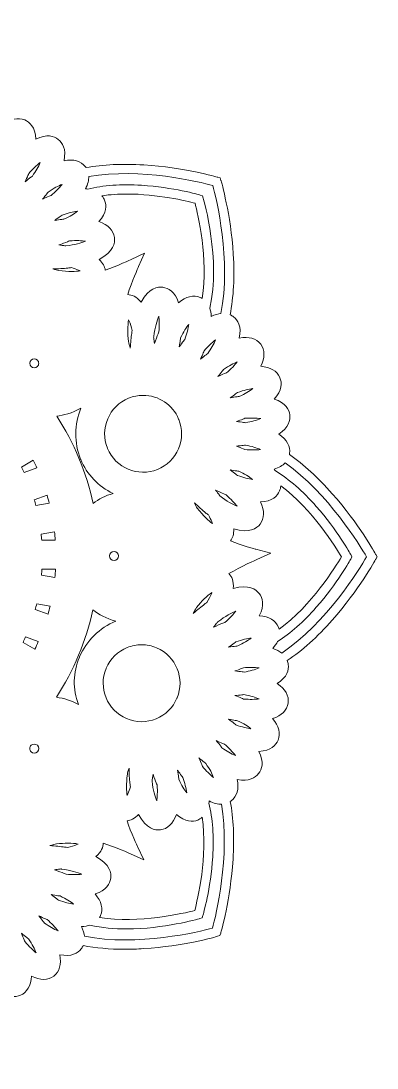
# Model space of a CAD drawing. Header units: millimetres. Extents: x 107 to 801, y -102 to 972.
# Drawn here: x 473.7 to 551.1, y 574.5 to 802.3 of the extents above; entities that cross this region are included whole.
import ezdxf

# ---------------------------------------------------------------- set-up
doc = ezdxf.new("R2010")
doc.units = ezdxf.units.MM
doc.header["$MEASUREMENT"] = 0
doc.layers.add('Layer 9', color=7, linetype='Continuous')

msp = doc.modelspace()

# ---------------------------------------------------------------- linework, layer by layer
at = {"layer": 'Layer 9', "lineweight": 0}
for points, knots in [([(550.87, 686.22), (550.72, 686.49), (547.18, 692.93), (541.4, 699.48), (538.28, 703.01), (535.17, 705.84), (532.08, 707.98), (532.09, 708.06), (532.11, 708.13), (532.12, 708.2), (532.34, 709.77), (531.5, 711.24), (529.75, 712.43), (531.95, 713.86), (532.29, 715.45), (532.15, 716.6), (532, 717.75), (531.28, 719.22), (528.78, 720.07), (530.51, 722), (530.44, 723.62), (530.01, 724.7), (530.01, 724.7), (529.98, 724.76), (529.98, 724.76), (529.38, 726.2), (527.92, 727.04), (525.83, 727.19), (526.76, 729.07), (526.77, 730.75), (525.83, 732), (524.88, 733.26), (523.25, 733.71), (521.17, 733.32), (521.71, 735.88), (520.82, 737.25), (519.91, 737.96), (519.7, 738.13), (519.45, 738.28), (519.16, 738.41), (519.92, 742.24), (520.17, 746.63), (519.86, 751.56), (519.31, 760.28), (517.26, 767.34), (517.18, 767.64), (517.18, 767.64), (517.02, 768.16), (517.02, 768.16), (517.02, 768.16), (516.5, 768.31), (516.5, 768.31), (516.2, 768.4), (509.14, 770.45), (500.43, 771), (495.73, 771.29), (491.53, 771.09), (487.83, 770.41), (487.78, 770.48), (487.74, 770.54), (487.69, 770.6), (486.74, 771.86), (485.11, 772.31), (483.04, 771.91), (483.57, 774.48), (482.69, 775.84), (481.78, 776.56), (480.86, 777.27), (479.31, 777.8), (476.94, 776.64), (476.8, 779.24), (475.58, 780.33), (474.51, 780.79), (473.05, 781.4), (471.42, 780.97), (469.82, 779.58), (469.15, 781.57), (467.97, 782.77), (466.42, 782.98), (464.85, 783.2), (463.38, 782.37), (462.19, 780.62), (460.76, 782.81), (459.17, 783.15), (458.02, 783.01), (457.76, 782.98), (457.48, 782.91), (457.19, 782.81), (455.01, 786.05), (452.07, 789.32), (448.36, 792.59), (441.82, 798.37), (435.37, 801.91), (435.1, 802.06), (435.1, 802.06), (434.62, 802.32), (434.62, 802.32), (434.62, 802.32), (434.15, 802.06), (434.15, 802.06), (433.87, 801.91), (427.43, 798.37), (420.88, 792.59), (417.36, 789.48), (414.52, 786.37), (412.38, 783.27), (412.31, 783.29), (412.23, 783.3), (412.16, 783.31), (410.6, 783.54), (409.13, 782.7), (407.94, 780.95), (406.5, 783.14), (404.91, 783.48), (403.76, 783.34), (402.61, 783.2), (401.14, 782.47), (400.29, 779.98), (398.35, 781.71), (396.72, 781.63), (395.63, 781.19), (394.17, 780.59), (393.32, 779.13), (393.17, 777.02), (391.29, 777.96), (389.61, 777.97), (388.36, 777.02), (387.1, 776.07), (386.65, 774.44), (387.05, 772.36), (384.48, 772.9), (383.12, 772.02), (382.4, 771.1), (382.24, 770.89), (382.08, 770.65), (381.96, 770.36), (378.12, 771.13), (373.74, 771.36), (368.8, 771.05), (360.08, 770.51), (353.02, 768.46), (352.73, 768.37), (352.73, 768.37), (352.2, 768.22), (352.2, 768.22), (352.2, 768.22), (352.05, 767.69), (352.05, 767.69), (351.96, 767.4), (349.91, 760.34), (349.37, 751.62), (349.07, 746.92), (349.27, 742.72), (349.95, 739.02), (349.88, 738.98), (349.82, 738.93), (349.76, 738.89), (348.5, 737.94), (348.05, 736.31), (348.45, 734.23), (345.89, 734.77), (344.52, 733.89), (343.8, 732.97), (343.09, 732.05), (342.56, 730.5), (343.73, 728.14), (341.13, 727.99), (340.03, 726.78), (339.58, 725.7), (338.97, 724.25), (339.4, 722.61), (340.78, 721.01), (338.79, 720.35), (337.6, 719.17), (337.38, 717.61), (337.16, 716.05), (337.99, 714.58), (339.75, 713.39), (337.55, 711.96), (337.21, 710.37), (337.35, 709.22), (337.38, 708.95), (337.45, 708.67), (337.56, 708.38), (334.31, 706.21), (331.04, 703.27), (327.77, 699.56), (321.99, 693.01), (318.45, 686.57), (318.3, 686.3), (318.3, 686.3), (318.04, 685.82), (318.04, 685.82), (318.04, 685.82), (318.3, 685.34), (318.3, 685.34), (318.45, 685.07), (321.99, 678.63), (327.77, 672.08), (330.88, 668.55), (333.99, 665.72), (337.09, 663.57), (337.07, 663.5), (337.06, 663.43), (337.05, 663.36), (336.83, 661.79), (337.67, 660.32), (339.42, 659.13), (337.22, 657.7), (336.88, 656.11), (337.02, 654.96), (337.17, 653.8), (337.89, 652.34), (340.39, 651.48), (338.65, 649.54), (338.73, 647.91), (339.17, 646.82), (339.77, 645.37), (341.23, 644.52), (343.34, 644.36), (342.4, 642.49), (342.4, 640.81), (343.34, 639.56), (344.29, 638.29), (345.92, 637.84), (348, 638.24), (347.46, 635.68), (348.34, 634.31), (349.26, 633.6), (349.47, 633.43), (349.72, 633.28), (350, 633.15), (349.24, 629.32), (349, 624.93), (349.31, 619.99), (349.86, 611.28), (351.91, 604.22), (351.99, 603.92), (351.99, 603.92), (352.15, 603.4), (352.15, 603.4), (352.15, 603.4), (352.67, 603.25), (352.67, 603.25), (352.97, 603.16), (360.03, 601.11), (368.74, 600.56), (370.16, 600.47), (371.54, 600.43), (372.87, 600.43), (375.94, 600.43), (378.76, 600.67), (381.34, 601.14), (381.38, 601.08), (381.43, 601.02), (381.47, 600.96), (382.43, 599.7), (384.05, 599.25), (386.13, 599.64), (385.59, 597.08), (386.48, 595.71), (387.39, 595), (388.31, 594.28), (389.86, 593.76), (392.23, 594.92), (392.37, 592.32), (393.58, 591.23), (394.66, 590.77), (396.12, 590.16), (397.75, 590.59), (399.35, 591.98), (400.02, 589.98), (401.2, 588.79), (402.75, 588.57), (404.32, 588.36), (405.78, 589.19), (406.97, 590.94), (408.41, 588.74), (410, 588.4), (411.15, 588.55), (411.41, 588.58), (411.69, 588.64), (411.98, 588.75), (414.16, 585.5), (417.1, 582.24), (420.8, 578.96), (427.35, 573.19), (433.79, 569.65), (434.06, 569.5), (434.06, 569.5), (434.54, 569.24), (434.54, 569.24), (434.54, 569.24), (435.02, 569.5), (435.02, 569.5), (435.29, 569.65), (441.74, 573.19), (448.28, 578.96), (451.81, 582.08), (454.65, 585.19), (456.79, 588.28), (456.86, 588.27), (456.94, 588.26), (457.01, 588.25), (458.57, 588.03), (460.04, 588.86), (461.23, 590.61), (462.52, 588.64), (463.94, 588.19), (464.97, 588.19), (465.12, 588.19), (465.26, 588.2), (465.4, 588.22), (466.56, 588.36), (468.02, 589.08), (468.88, 591.58), (470.82, 589.84), (472.45, 589.93), (473.54, 590.37), (474.99, 590.97), (475.85, 592.43), (476, 594.54), (477.88, 593.6), (479.56, 593.59), (480.81, 594.54), (482.07, 595.49), (482.52, 597.12), (482.12, 599.19), (484.69, 598.66), (486.05, 599.54), (486.77, 600.45), (486.93, 600.66), (487.09, 600.91), (487.21, 601.2), (489.94, 600.65), (492.95, 600.37), (496.24, 600.37), (497.57, 600.37), (498.95, 600.42), (500.37, 600.51), (509.09, 601.05), (516.14, 603.1), (516.44, 603.19), (516.44, 603.19), (516.96, 603.34), (516.96, 603.34), (516.96, 603.34), (517.12, 603.87), (517.12, 603.87), (517.21, 604.16), (519.26, 611.22), (519.8, 619.94), (520.09, 624.64), (519.89, 628.83), (519.21, 632.53), (519.28, 632.58), (519.34, 632.62), (519.41, 632.67), (520.67, 633.62), (521.12, 635.25), (520.72, 637.33), (523.28, 636.79), (524.65, 637.67), (525.36, 638.59), (526.08, 639.5), (526.6, 641.05), (525.44, 643.42), (528.04, 643.56), (529.14, 644.78), (529.59, 645.86), (530.2, 647.31), (529.77, 648.94), (528.39, 650.54), (530.38, 651.21), (531.57, 652.39), (531.79, 653.94), (532.01, 655.51), (531.17, 656.98), (529.42, 658.17), (531.62, 659.6), (531.96, 661.19), (531.82, 662.34), (531.78, 662.61), (531.72, 662.89), (531.61, 663.18), (534.86, 665.35), (538.13, 668.29), (541.4, 672), (547.18, 678.55), (550.72, 684.99), (550.87, 685.26), (550.87, 685.26), (551.13, 685.74), (551.13, 685.74), (551.13, 685.74), (550.87, 686.22), (550.87, 686.22)], [0, 0, 0, 0, 1, 1, 1, 2, 2, 2, 3, 3, 3, 4, 4, 4, 5, 5, 5, 6, 6, 6, 7, 7, 7, 8, 8, 8, 9, 9, 9, 10, 10, 10, 11, 11, 11, 12, 12, 12, 13, 13, 13, 14, 14, 14, 15, 15, 15, 16, 16, 16, 17, 17, 17, 18, 18, 18, 19, 19, 19, 20, 20, 20, 21, 21, 21, 22, 22, 22, 23, 23, 23, 24, 24, 24, 25, 25, 25, 26, 26, 26, 27, 27, 27, 28, 28, 28, 29, 29, 29, 30, 30, 30, 31, 31, 31, 32, 32, 32, 33, 33, 33, 34, 34, 34, 35, 35, 35, 36, 36, 36, 37, 37, 37, 38, 38, 38, 39, 39, 39, 40, 40, 40, 41, 41, 41, 42, 42, 42, 43, 43, 43, 44, 44, 44, 45, 45, 45, 46, 46, 46, 47, 47, 47, 48, 48, 48, 49, 49, 49, 50, 50, 50, 51, 51, 51, 52, 52, 52, 53, 53, 53, 54, 54, 54, 55, 55, 55, 56, 56, 56, 57, 57, 57, 58, 58, 58, 59, 59, 59, 60, 60, 60, 61, 61, 61, 62, 62, 62, 63, 63, 63, 64, 64, 64, 65, 65, 65, 66, 66, 66, 67, 67, 67, 68, 68, 68, 69, 69, 69, 70, 70, 70, 71, 71, 71, 72, 72, 72, 73, 73, 73, 74, 74, 74, 75, 75, 75, 76, 76, 76, 77, 77, 77, 78, 78, 78, 79, 79, 79, 80, 80, 80, 81, 81, 81, 82, 82, 82, 83, 83, 83, 84, 84, 84, 85, 85, 85, 86, 86, 86, 87, 87, 87, 88, 88, 88, 89, 89, 89, 90, 90, 90, 91, 91, 91, 92, 92, 92, 93, 93, 93, 94, 94, 94, 95, 95, 95, 96, 96, 96, 97, 97, 97, 98, 98, 98, 99, 99, 99, 100, 100, 100, 101, 101, 101, 102, 102, 102, 103, 103, 103, 104, 104, 104, 105, 105, 105, 106, 106, 106, 107, 107, 107, 108, 108, 108, 109, 109, 109, 110, 110, 110, 111, 111, 111, 112, 112, 112, 113, 113, 113, 114, 114, 114, 115, 115, 115, 116, 116, 116, 117, 117, 117, 118, 118, 118, 119, 119, 119, 120, 120, 120, 121, 121, 121, 122, 122, 122, 123, 123, 123, 124, 124, 124, 125, 125, 125, 126, 126, 126, 127, 127, 127, 128, 128, 128, 129, 129, 129, 130, 130, 130, 131, 131, 131, 132, 132, 132, 132]), ([(475.2, 768.69), (475.26, 768.84), (475.32, 769), (475.38, 769.15), (476.21, 770.11), (477.06, 770.92), (477.86, 771.53), (477.47, 770.62), (476.89, 769.61), (476.17, 768.58), (476.05, 768.49), (475.93, 768.4), (475.81, 768.31), (475.47, 768.06), (475.05, 767.72), (474.58, 767.34), (474.82, 767.85), (475.03, 768.31), (475.2, 768.69)], [0, 0, 0, 0, 1, 1, 1, 2, 2, 2, 3, 3, 3, 4, 4, 4, 5, 5, 5, 6, 6, 6, 6]), ([(515.4, 766.54), (516.16, 763.71), (519.47, 750.15), (517.16, 738.69), (516.55, 738.62), (515.86, 738.42), (515.08, 738.04), (515.04, 738.76), (514.91, 739.36), (514.74, 739.86), (517.15, 750.43), (513.52, 763.07), (513.31, 763.77), (513.31, 763.77), (513.16, 764.3), (513.16, 764.3), (513.16, 764.3), (512.63, 764.45), (512.63, 764.45), (512.4, 764.52), (506.81, 766.14), (499.91, 766.58), (495.45, 766.85), (491.55, 766.57), (488.22, 765.75), (488.06, 765.77), (487.89, 765.79), (487.71, 765.8), (488.24, 766.84), (488.43, 767.72), (488.42, 768.46), (499.69, 770.44), (512.64, 767.28), (515.4, 766.54)], [0, 0, 0, 0, 1, 1, 1, 2, 2, 2, 3, 3, 3, 4, 4, 4, 5, 5, 5, 6, 6, 6, 7, 7, 7, 8, 8, 8, 9, 9, 9, 10, 10, 10, 11, 11, 11, 11]), ([(479.3, 764.71), (479.4, 764.84), (479.5, 764.97), (479.6, 765.1), (480.83, 765.94), (481.84, 766.45), (482.61, 766.76), (481.99, 765.98), (481.18, 765.15), (480.21, 764.34), (480.07, 764.29), (479.93, 764.24), (479.79, 764.18), (479.39, 764.02), (478.9, 763.81), (478.36, 763.56), (478.73, 763.99), (479.05, 764.38), (479.3, 764.71)], [0, 0, 0, 0, 1, 1, 1, 2, 2, 2, 3, 3, 3, 4, 4, 4, 5, 5, 5, 6, 6, 6, 6]), ([(513.09, 741.97), (512.94, 742.05), (512.8, 742.12), (512.65, 742.18), (511.2, 742.8), (509.57, 742.38), (507.97, 741), (507.16, 743.48), (505.71, 744.22), (504.55, 744.38), (503.45, 744.54), (501.47, 744.28), (499.8, 741.17), (498.79, 742.4), (497.75, 742.76), (496.89, 742.78), (497.75, 745.57), (499.18, 748.74), (499.25, 748.9), (499.25, 748.9), (500.57, 751.82), (500.57, 751.82), (500.57, 751.82), (497.67, 750.44), (497.67, 750.44), (497.63, 750.43), (494.55, 748.97), (492.01, 748.12), (491.9, 748.84), (491.54, 749.65), (490.65, 750.46), (493.85, 752.09), (494.15, 754.08), (494.01, 755.2), (493.82, 756.76), (492.64, 757.96), (490.64, 758.66), (492.39, 760.6), (492.31, 762.23), (491.87, 763.31), (491.74, 763.64), (491.55, 763.97), (491.28, 764.29), (493.06, 764.55), (494.89, 764.67), (496.68, 764.67), (503.43, 764.67), (509.71, 763.16), (511.54, 762.68), (512.16, 760.32), (514.48, 750.57), (513.09, 741.97)], [0, 0, 0, 0, 1, 1, 1, 2, 2, 2, 3, 3, 3, 4, 4, 4, 5, 5, 5, 6, 6, 6, 7, 7, 7, 8, 8, 8, 9, 9, 9, 10, 10, 10, 11, 11, 11, 12, 12, 12, 13, 13, 13, 14, 14, 14, 15, 15, 15, 16, 16, 16, 17, 17, 17, 17]), ([(485.95, 760.92), (485.29, 760.42), (484.35, 759.82), (483.03, 759.21), (482.88, 759.2), (482.72, 759.18), (482.58, 759.16), (482.15, 759.11), (481.61, 759.03), (481.03, 758.93), (481.49, 759.25), (481.9, 759.55), (482.23, 759.79), (482.37, 759.89), (482.5, 759.99), (482.62, 760.1), (483.82, 760.51), (484.96, 760.79), (485.95, 760.92)], [0, 0, 0, 0, 1, 1, 1, 2, 2, 2, 3, 3, 3, 4, 4, 4, 5, 5, 5, 6, 6, 6, 6]), ([(487.71, 754.41), (486.78, 754.03), (485.41, 753.63), (483.43, 753.37), (483.17, 753.42), (482.9, 753.46), (482.63, 753.5), (482.43, 753.53), (482.19, 753.56), (481.93, 753.59), (482.66, 753.85), (483.3, 754.09), (483.8, 754.29), (483.95, 754.35), (484.1, 754.41), (484.25, 754.48), (485.75, 754.59), (486.89, 754.52), (487.71, 754.41)], [0, 0, 0, 0, 1, 1, 1, 2, 2, 2, 3, 3, 3, 4, 4, 4, 5, 5, 5, 6, 6, 6, 6]), ([(483.88, 748.57), (484.13, 748.6), (484.38, 748.63), (484.64, 748.67), (485.21, 748.51), (485.73, 748.34), (486.19, 748.14), (486.33, 748.08), (486.46, 748.03), (486.58, 747.97), (485.59, 747.81), (484.05, 747.72), (481.87, 748.02), (481.55, 748.07), (481.1, 748.2), (480.61, 748.38), (481.81, 748.4), (482.98, 748.46), (483.88, 748.57)], [0, 0, 0, 0, 1, 1, 1, 2, 2, 2, 3, 3, 3, 4, 4, 4, 5, 5, 5, 6, 6, 6, 6]), ([(502.52, 733.56), (502.52, 733.56), (502.54, 733.69), (502.54, 733.69), (502.82, 735.74), (503.26, 737.15), (503.66, 738.1), (503.76, 737.28), (503.81, 736.15), (503.68, 734.67), (503.62, 734.54), (503.56, 734.4), (503.5, 734.26), (503.27, 733.72), (502.99, 732.98), (502.69, 732.16), (502.64, 732.6), (502.59, 732.98), (502.56, 733.27), (502.55, 733.37), (502.53, 733.47), (502.52, 733.56)], [0, 0, 0, 0, 1, 1, 1, 2, 2, 2, 3, 3, 3, 4, 4, 4, 5, 5, 5, 6, 6, 6, 7, 7, 7, 7]), ([(497.09, 737.31), (497.14, 737.22), (497.18, 737.12), (497.22, 737.02), (497.46, 736.42), (497.68, 735.74), (497.86, 735), (497.82, 734.79), (497.79, 734.57), (497.76, 734.36), (497.64, 733.53), (497.55, 732.35), (497.46, 731.14), (497.26, 731.72), (497.11, 732.24), (497.07, 732.6), (496.85, 734.35), (496.86, 736.01), (497.09, 737.31)], [0, 0, 0, 0, 1, 1, 1, 2, 2, 2, 3, 3, 3, 4, 4, 4, 5, 5, 5, 6, 6, 6, 6]), ([(509.3, 733.03), (509.2, 732.91), (509.11, 732.79), (509.02, 732.68), (508.75, 732.34), (508.43, 731.9), (508.09, 731.43), (508.19, 731.98), (508.27, 732.48), (508.33, 732.88), (508.35, 733.05), (508.37, 733.21), (508.39, 733.38), (509.04, 734.71), (509.65, 735.66), (510.17, 736.32), (510.04, 735.43), (509.77, 734.31), (509.3, 733.03)], [0, 0, 0, 0, 1, 1, 1, 2, 2, 2, 3, 3, 3, 4, 4, 4, 5, 5, 5, 6, 6, 6, 6]), ([(514.3, 729.98), (514.18, 729.9), (514.06, 729.81), (513.94, 729.72), (513.6, 729.46), (513.18, 729.13), (512.72, 728.75), (512.96, 729.26), (513.17, 729.72), (513.33, 730.1), (513.39, 730.25), (513.45, 730.4), (513.52, 730.55), (514.35, 731.52), (515.19, 732.33), (515.99, 732.94), (515.6, 732.02), (515.02, 731.01), (514.3, 729.98)], [0, 0, 0, 0, 1, 1, 1, 2, 2, 2, 3, 3, 3, 4, 4, 4, 5, 5, 5, 6, 6, 6, 6]), ([(477.26, 727.15), (476.89, 726.78), (476.24, 726.78), (475.87, 727.15), (475.49, 727.53), (475.49, 728.15), (475.87, 728.53), (476.24, 728.9), (476.89, 728.9), (477.26, 728.53), (477.44, 728.35), (477.54, 728.1), (477.54, 727.84), (477.54, 727.58), (477.44, 727.33), (477.26, 727.15)], [0, 0, 0, 0, 1, 1, 1, 2, 2, 2, 3, 3, 3, 4, 4, 4, 5, 5, 5, 5]), ([(520.73, 728.16), (520.19, 727.48), (519.41, 726.64), (518.35, 725.75), (518.21, 725.7), (518.07, 725.64), (517.93, 725.59), (517.53, 725.42), (517.03, 725.21), (516.5, 724.96), (516.86, 725.39), (517.18, 725.78), (517.43, 726.11), (517.54, 726.24), (517.64, 726.37), (517.73, 726.51), (518.96, 727.34), (519.96, 727.85), (520.73, 728.16)], [0, 0, 0, 0, 1, 1, 1, 2, 2, 2, 3, 3, 3, 4, 4, 4, 5, 5, 5, 6, 6, 6, 6]), ([(524.09, 722.33), (523.39, 721.8), (522.42, 721.2), (521.16, 720.61), (521.01, 720.6), (520.86, 720.58), (520.71, 720.56), (520.28, 720.51), (519.75, 720.43), (519.17, 720.33), (519.63, 720.66), (520.04, 720.95), (520.37, 721.2), (520.5, 721.3), (520.63, 721.4), (520.76, 721.5), (522.16, 721.99), (523.26, 722.23), (524.09, 722.33)], [0, 0, 0, 0, 1, 1, 1, 2, 2, 2, 3, 3, 3, 4, 4, 4, 5, 5, 5, 6, 6, 6, 6]), ([(497.1, 720.26), (498.1, 720.66), (499.15, 720.87), (500.22, 720.87), (503.64, 720.87), (506.68, 718.84), (507.97, 715.69), (507.97, 715.69), (507.99, 715.65), (507.99, 715.65), (508.83, 713.58), (508.81, 711.3), (507.94, 709.25), (507.07, 707.19), (505.45, 705.6), (503.38, 704.76), (499.13, 703.04), (494.25, 705.09), (492.51, 709.33), (492.51, 709.33), (492.49, 709.37), (492.49, 709.37), (491.65, 711.44), (491.67, 713.72), (492.54, 715.77), (493.41, 717.83), (495.03, 719.42), (497.1, 720.26)], [0, 0, 0, 0, 1, 1, 1, 2, 2, 2, 3, 3, 3, 4, 4, 4, 5, 5, 5, 6, 6, 6, 7, 7, 7, 8, 8, 8, 9, 9, 9, 9]), ([(486.65, 706.99), (486.65, 706.99), (486.67, 706.94), (486.67, 706.94), (488.02, 703.66), (490.51, 701.06), (493.7, 699.52), (492.09, 699.07), (490.63, 698.33), (489.36, 697.32), (487.94, 704.06), (485.22, 710.6), (481.45, 716.38), (482.89, 716.53), (484.76, 716.97), (486.71, 718.1), (485.26, 714.58), (485.2, 710.57), (486.65, 706.99)], [0, 0, 0, 0, 1, 1, 1, 2, 2, 2, 3, 3, 3, 4, 4, 4, 5, 5, 5, 6, 6, 6, 6]), ([(525.82, 715.82), (524.9, 715.45), (523.78, 715.14), (522.54, 714.92), (522.39, 714.95), (522.24, 714.97), (522.09, 714.99), (521.67, 715.05), (521.14, 715.11), (520.54, 715.17), (521.07, 715.36), (521.55, 715.54), (521.93, 715.69), (522.08, 715.75), (522.23, 715.82), (522.39, 715.88), (523.65, 715.98), (524.82, 715.95), (525.82, 715.82)], [0, 0, 0, 0, 1, 1, 1, 2, 2, 2, 3, 3, 3, 4, 4, 4, 5, 5, 5, 6, 6, 6, 6]), ([(522.4, 709.07), (522.27, 709.13), (522.13, 709.19), (521.99, 709.25), (521.6, 709.42), (521.1, 709.61), (520.54, 709.82), (521.1, 709.87), (521.61, 709.92), (522.02, 709.97), (522.18, 709.99), (522.34, 710.01), (522.51, 710.04), (523.87, 709.78), (524.97, 709.44), (525.81, 709.08), (524.81, 708.96), (523.65, 708.96), (522.4, 709.07)], [0, 0, 0, 0, 1, 1, 1, 2, 2, 2, 3, 3, 3, 4, 4, 4, 5, 5, 5, 6, 6, 6, 6]), ([(476.36, 706.74), (476.63, 706.19), (476.9, 705.64), (477.15, 705.08), (477.15, 705.08), (474.36, 704.07), (474.36, 704.07), (474.18, 704.47), (473.99, 704.86), (473.8, 705.26), (473.8, 705.26), (476.36, 706.74), (476.36, 706.74)], [0, 0, 0, 0, 1, 1, 1, 2, 2, 2, 3, 3, 3, 4, 4, 4, 4]), ([(530.39, 664.8), (529.91, 665.18), (529.28, 665.53), (528.45, 665.82), (528.93, 666.35), (529.27, 666.86), (529.5, 667.35), (532.29, 669.11), (535.1, 671.58), (537.91, 674.76), (542.48, 679.94), (545.29, 685.05), (545.4, 685.26), (545.4, 685.26), (545.66, 685.74), (545.66, 685.74), (545.66, 685.74), (545.4, 686.22), (545.4, 686.22), (545.29, 686.43), (542.48, 691.54), (537.91, 696.72), (534.95, 700.07), (531.99, 702.64), (529.05, 704.42), (528.95, 704.54), (528.85, 704.67), (528.74, 704.79), (529.84, 705.16), (530.6, 705.65), (531.12, 706.18), (540.48, 699.6), (547.41, 688.21), (548.84, 685.74), (547.37, 683.2), (540.13, 671.28), (530.39, 664.8)], [0, 0, 0, 0, 1, 1, 1, 2, 2, 2, 3, 3, 3, 4, 4, 4, 5, 5, 5, 6, 6, 6, 7, 7, 7, 8, 8, 8, 9, 9, 9, 10, 10, 10, 11, 11, 11, 12, 12, 12, 12]), ([(520.41, 703.73), (520.07, 704), (519.64, 704.32), (519.15, 704.66), (519.71, 704.56), (520.21, 704.48), (520.62, 704.42), (520.78, 704.4), (520.94, 704.38), (521.1, 704.36), (522.25, 703.81), (523.25, 703.2), (524.04, 702.59), (523.22, 702.7), (522.13, 702.95), (520.76, 703.45), (520.65, 703.54), (520.53, 703.64), (520.41, 703.73)], [0, 0, 0, 0, 1, 1, 1, 2, 2, 2, 3, 3, 3, 4, 4, 4, 5, 5, 5, 6, 6, 6, 6]), ([(516.45, 699.69), (516.32, 699.85), (516.18, 700.04), (516.02, 700.25), (516.71, 699.92), (517.34, 699.63), (517.83, 699.42), (517.98, 699.36), (518.13, 699.3), (518.29, 699.24), (519.42, 698.26), (520.17, 697.41), (520.67, 696.75), (519.75, 697.14), (518.49, 697.82), (516.92, 699.03), (516.77, 699.25), (516.61, 699.47), (516.45, 699.69)], [0, 0, 0, 0, 1, 1, 1, 2, 2, 2, 3, 3, 3, 4, 4, 4, 5, 5, 5, 6, 6, 6, 6]), ([(525.5, 677.75), (524.83, 678.63), (523.24, 679.85), (519.86, 678.83), (520.03, 680.47), (519.5, 681.48), (518.88, 682.09), (521.54, 683.61), (524.93, 685.16), (524.97, 685.17), (524.97, 685.17), (527.99, 686.55), (527.99, 686.55), (527.99, 686.55), (524.78, 687.38), (524.78, 687.38), (524.74, 687.39), (521.63, 688.21), (519.27, 689.25), (519.7, 689.82), (520.02, 690.66), (519.96, 691.87), (523.38, 690.76), (525, 691.96), (525.69, 692.84), (526.66, 694.09), (526.68, 695.77), (525.76, 697.68), (528.37, 697.81), (529.46, 699.02), (529.92, 700.1), (530.05, 700.42), (530.16, 700.79), (530.19, 701.21), (537.07, 696.09), (542.17, 687.81), (543.37, 685.74), (542.14, 683.63), (536.89, 675.1), (529.82, 670), (529.78, 670.16), (529.73, 670.32), (529.67, 670.46), (529.08, 671.92), (527.63, 672.78), (525.52, 672.93), (526.7, 675.26), (526.2, 676.81), (525.5, 677.75)], [0, 0, 0, 0, 1, 1, 1, 2, 2, 2, 3, 3, 3, 4, 4, 4, 5, 5, 5, 6, 6, 6, 7, 7, 7, 8, 8, 8, 9, 9, 9, 10, 10, 10, 11, 11, 11, 12, 12, 12, 13, 13, 13, 14, 14, 14, 15, 15, 15, 16, 16, 16, 16]), ([(479.35, 699.17), (479.52, 698.59), (479.69, 698), (479.84, 697.4), (479.84, 697.4), (476.92, 696.89), (476.92, 696.89), (476.81, 697.31), (476.7, 697.74), (476.57, 698.16), (476.57, 698.16), (479.35, 699.17), (479.35, 699.17)], [0, 0, 0, 0, 1, 1, 1, 2, 2, 2, 3, 3, 3, 4, 4, 4, 4]), ([(512.03, 696.36), (511.84, 696.62), (511.61, 697.02), (511.39, 697.5), (512.26, 696.67), (513.13, 695.88), (513.84, 695.32), (514.04, 695.16), (514.25, 695.01), (514.45, 694.86), (514.74, 694.34), (514.98, 693.85), (515.18, 693.38), (515.23, 693.24), (515.28, 693.11), (515.33, 692.99), (514.51, 693.57), (513.36, 694.59), (512.03, 696.36)], [0, 0, 0, 0, 1, 1, 1, 2, 2, 2, 3, 3, 3, 4, 4, 4, 5, 5, 5, 6, 6, 6, 6]), ([(480.97, 691.2), (481.04, 690.59), (481.09, 689.98), (481.14, 689.38), (481.14, 689.38), (478.19, 689.38), (478.19, 689.38), (478.16, 689.81), (478.11, 690.25), (478.07, 690.69), (478.07, 690.69), (480.97, 691.2), (480.97, 691.2)], [0, 0, 0, 0, 1, 1, 1, 2, 2, 2, 3, 3, 3, 4, 4, 4, 4]), ([(493.92, 686.92), (494.46, 686.92), (494.9, 686.48), (494.9, 685.94), (494.9, 685.4), (494.46, 684.96), (493.92, 684.96), (493.38, 684.96), (492.94, 685.4), (492.94, 685.94), (492.94, 686.48), (493.38, 686.92), (493.92, 686.92)], [0, 0, 0, 0, 1, 1, 1, 2, 2, 2, 3, 3, 3, 4, 4, 4, 4]), ([(481.19, 683.07), (481.15, 682.46), (481.11, 681.85), (481.05, 681.24), (481.05, 681.24), (478.14, 681.76), (478.14, 681.76), (478.18, 682.19), (478.22, 682.63), (478.24, 683.07), (478.24, 683.07), (481.19, 683.07), (481.19, 683.07)], [0, 0, 0, 0, 1, 1, 1, 2, 2, 2, 3, 3, 3, 4, 4, 4, 4]), ([(515.22, 678.01), (515.19, 677.92), (515.15, 677.82), (515.11, 677.72), (514.86, 677.13), (514.53, 676.5), (514.13, 675.84), (513.95, 675.72), (513.78, 675.59), (513.61, 675.46), (512.93, 674.95), (512.03, 674.19), (511.12, 673.4), (511.39, 673.95), (511.65, 674.42), (511.87, 674.7), (512.96, 676.1), (514.14, 677.26), (515.22, 678.01)], [0, 0, 0, 0, 1, 1, 1, 2, 2, 2, 3, 3, 3, 4, 4, 4, 5, 5, 5, 6, 6, 6, 6]), ([(476.78, 674.26), (476.89, 674.68), (477, 675.11), (477.11, 675.54), (477.11, 675.54), (480.02, 675.02), (480.02, 675.02), (479.88, 674.43), (479.72, 673.83), (479.56, 673.25), (479.56, 673.25), (476.78, 674.26), (476.78, 674.26)], [0, 0, 0, 0, 1, 1, 1, 2, 2, 2, 3, 3, 3, 4, 4, 4, 4]), ([(486.41, 663.98), (486.41, 663.98), (486.38, 663.91), (486.38, 663.91), (484.98, 660.56), (484.92, 656.99), (486.16, 653.62), (484.66, 654.47), (483.04, 654.99), (481.37, 655.19), (485.15, 660.96), (487.88, 667.48), (489.32, 674.2), (490.54, 673.23), (492.17, 672.29), (494.29, 671.77), (490.8, 670.3), (487.9, 667.51), (486.41, 663.98)], [0, 0, 0, 0, 1, 1, 1, 2, 2, 2, 3, 3, 3, 4, 4, 4, 5, 5, 5, 6, 6, 6, 6]), ([(518.02, 671.49), (517.88, 671.44), (517.74, 671.39), (517.6, 671.33), (517.05, 671.11), (516.33, 670.79), (515.54, 670.42), (515.81, 670.77), (516.05, 671.07), (516.24, 671.3), (516.29, 671.38), (516.35, 671.45), (516.41, 671.53), (516.45, 671.56), (516.48, 671.58), (516.52, 671.61), (518.17, 672.86), (519.47, 673.55), (520.43, 673.93), (519.92, 673.28), (519.16, 672.45), (518.02, 671.49)], [0, 0, 0, 0, 1, 1, 1, 2, 2, 2, 3, 3, 3, 4, 4, 4, 5, 5, 5, 6, 6, 6, 7, 7, 7, 7]), ([(477.45, 667.3), (477.21, 666.74), (476.96, 666.18), (476.69, 665.63), (476.69, 665.63), (474.12, 667.11), (474.12, 667.11), (474.31, 667.51), (474.5, 667.91), (474.67, 668.31), (474.67, 668.31), (477.45, 667.3), (477.45, 667.3)], [0, 0, 0, 0, 1, 1, 1, 2, 2, 2, 3, 3, 3, 4, 4, 4, 4]), ([(520.43, 667.25), (521.83, 667.74), (522.93, 667.97), (523.76, 668.07), (523.05, 667.53), (522.07, 666.93), (520.82, 666.36), (520.68, 666.34), (520.53, 666.32), (520.38, 666.31), (519.95, 666.25), (519.42, 666.17), (518.84, 666.08), (519.3, 666.4), (519.71, 666.69), (520.04, 666.94), (520.17, 667.04), (520.3, 667.14), (520.43, 667.25)], [0, 0, 0, 0, 1, 1, 1, 2, 2, 2, 3, 3, 3, 4, 4, 4, 5, 5, 5, 6, 6, 6, 6]), ([(503.05, 650.5), (503.05, 650.5), (503.05, 650.5), (503.05, 650.5), (500.98, 649.66), (498.71, 649.68), (496.65, 650.55), (492.43, 652.34), (490.43, 657.24), (492.2, 661.48), (492.2, 661.48), (492.21, 661.52), (492.21, 661.52), (493.08, 663.57), (494.7, 665.17), (496.77, 666), (497.79, 666.41), (498.85, 666.62), (499.91, 666.62), (501.02, 666.62), (502.13, 666.4), (503.18, 665.95), (507.4, 664.16), (509.4, 659.26), (507.63, 655.04), (507.63, 655.04), (507.61, 654.99), (507.61, 654.99), (506.74, 652.93), (505.12, 651.34), (503.05, 650.5)], [0, 0, 0, 0, 1, 1, 1, 2, 2, 2, 3, 3, 3, 4, 4, 4, 5, 5, 5, 6, 6, 6, 7, 7, 7, 8, 8, 8, 9, 9, 9, 10, 10, 10, 10]), ([(522.21, 660.67), (522.06, 660.69), (521.91, 660.71), (521.77, 660.74), (521.34, 660.8), (520.81, 660.85), (520.22, 660.91), (520.75, 661.1), (521.22, 661.28), (521.6, 661.44), (521.75, 661.5), (521.91, 661.56), (522.06, 661.63), (523.32, 661.72), (524.49, 661.7), (525.49, 661.56), (524.57, 661.19), (523.45, 660.89), (522.21, 660.67)], [0, 0, 0, 0, 1, 1, 1, 2, 2, 2, 3, 3, 3, 4, 4, 4, 5, 5, 5, 6, 6, 6, 6]), ([(522.08, 654.81), (521.94, 654.88), (521.8, 654.94), (521.66, 654.99), (521.27, 655.16), (520.77, 655.36), (520.21, 655.57), (520.77, 655.62), (521.28, 655.66), (521.69, 655.71), (521.85, 655.73), (522.02, 655.76), (522.18, 655.78), (523.64, 655.51), (524.71, 655.16), (525.47, 654.83), (524.6, 654.73), (523.46, 654.69), (522.08, 654.81)], [0, 0, 0, 0, 1, 1, 1, 2, 2, 2, 3, 3, 3, 4, 4, 4, 5, 5, 5, 6, 6, 6, 6]), ([(520.43, 649.19), (520.32, 649.29), (520.2, 649.38), (520.08, 649.48), (519.74, 649.74), (519.31, 650.06), (518.83, 650.4), (519.38, 650.3), (519.88, 650.22), (520.29, 650.17), (520.45, 650.14), (520.62, 650.12), (520.78, 650.1), (522.11, 649.46), (523.05, 648.85), (523.71, 648.34), (522.89, 648.45), (521.8, 648.69), (520.43, 649.19)], [0, 0, 0, 0, 1, 1, 1, 2, 2, 2, 3, 3, 3, 4, 4, 4, 5, 5, 5, 6, 6, 6, 6]), ([(477.25, 643.35), (476.87, 642.97), (476.25, 642.97), (475.87, 643.35), (475.68, 643.54), (475.58, 643.78), (475.58, 644.05), (475.58, 644.31), (475.68, 644.56), (475.87, 644.74), (476.24, 645.11), (476.88, 645.11), (477.25, 644.74), (477.63, 644.36), (477.63, 643.74), (477.25, 643.35)], [0, 0, 0, 0, 1, 1, 1, 2, 2, 2, 3, 3, 3, 4, 4, 4, 5, 5, 5, 5]), ([(517.39, 644.2), (517.3, 644.32), (517.21, 644.44), (517.12, 644.56), (516.86, 644.9), (516.53, 645.32), (516.15, 645.78), (516.66, 645.54), (517.12, 645.33), (517.5, 645.17), (517.65, 645.1), (517.8, 645.04), (517.96, 644.98), (518.92, 644.15), (519.73, 643.31), (520.34, 642.51), (519.42, 642.9), (518.42, 643.47), (517.39, 644.2)], [0, 0, 0, 0, 1, 1, 1, 2, 2, 2, 3, 3, 3, 4, 4, 4, 5, 5, 5, 6, 6, 6, 6]), ([(513.15, 640.15), (513.1, 640.29), (513.04, 640.43), (512.99, 640.57), (512.83, 640.97), (512.62, 641.45), (512.37, 642), (512.8, 641.64), (513.19, 641.32), (513.51, 641.06), (513.65, 640.96), (513.78, 640.86), (513.91, 640.76), (514.75, 639.53), (515.26, 638.53), (515.57, 637.75), (514.78, 638.37), (513.96, 639.19), (513.15, 640.15)], [0, 0, 0, 0, 1, 1, 1, 2, 2, 2, 3, 3, 3, 4, 4, 4, 5, 5, 5, 6, 6, 6, 6]), ([(497.48, 635.72), (497.32, 635.15), (497.14, 634.63), (496.95, 634.17), (496.95, 634.17), (496.95, 634.17), (496.95, 634.17), (496.89, 634.03), (496.83, 633.9), (496.78, 633.79), (496.61, 634.77), (496.52, 636.3), (496.83, 638.49), (496.87, 638.82), (497, 639.26), (497.18, 639.76), (497.21, 638.55), (497.26, 637.38), (497.37, 636.48), (497.4, 636.23), (497.44, 635.98), (497.48, 635.72)], [0, 0, 0, 0, 1, 1, 1, 2, 2, 2, 3, 3, 3, 4, 4, 4, 5, 5, 5, 6, 6, 6, 7, 7, 7, 7]), ([(503.21, 632.65), (502.83, 633.58), (502.43, 634.95), (502.18, 636.93), (502.23, 637.2), (502.27, 637.46), (502.3, 637.73), (502.33, 637.93), (502.36, 638.17), (502.4, 638.43), (502.66, 637.7), (502.9, 637.06), (503.1, 636.56), (503.16, 636.41), (503.22, 636.26), (503.29, 636.11), (503.4, 634.61), (503.33, 633.47), (503.21, 632.65)], [0, 0, 0, 0, 1, 1, 1, 2, 2, 2, 3, 3, 3, 4, 4, 4, 5, 5, 5, 6, 6, 6, 6]), ([(508.6, 638.13), (508.7, 638), (508.8, 637.87), (508.9, 637.74), (509.32, 636.54), (509.6, 635.41), (509.73, 634.41), (509.23, 635.07), (508.63, 636.02), (508.02, 637.34), (508, 637.49), (507.98, 637.64), (507.97, 637.79), (507.91, 638.21), (507.83, 638.75), (507.74, 639.33), (508.06, 638.87), (508.35, 638.45), (508.6, 638.13)], [0, 0, 0, 0, 1, 1, 1, 2, 2, 2, 3, 3, 3, 4, 4, 4, 5, 5, 5, 6, 6, 6, 6]), ([(515.35, 604.96), (512.51, 604.21), (498.96, 600.9), (487.49, 603.2), (487.42, 603.81), (487.23, 604.5), (486.84, 605.29), (487.57, 605.33), (488.18, 605.45), (488.69, 605.63), (491.3, 605.04), (494.03, 604.8), (496.68, 604.8), (504.76, 604.8), (512.05, 606.9), (512.58, 607.05), (512.58, 607.05), (513.1, 607.21), (513.1, 607.21), (513.1, 607.21), (513.26, 607.73), (513.26, 607.73), (513.32, 607.96), (514.95, 613.56), (515.38, 620.46), (515.66, 624.91), (515.37, 628.8), (514.55, 632.13), (514.58, 632.3), (514.59, 632.47), (514.61, 632.65), (515.64, 632.12), (516.53, 631.93), (517.27, 631.94), (519.24, 620.67), (516.08, 607.72), (515.35, 604.96)], [0, 0, 0, 0, 1, 1, 1, 2, 2, 2, 3, 3, 3, 4, 4, 4, 5, 5, 5, 6, 6, 6, 7, 7, 7, 8, 8, 8, 9, 9, 9, 10, 10, 10, 11, 11, 11, 12, 12, 12, 12]), ([(489.8, 612.4), (492.29, 613.2), (493.03, 614.66), (493.19, 615.81), (493.34, 616.91), (493.08, 618.89), (489.97, 620.57), (491.2, 621.57), (491.56, 622.61), (491.58, 623.46), (494.28, 622.61), (497.33, 621.22), (497.47, 621.16), (497.47, 621.16), (500.41, 619.81), (500.41, 619.81), (500.41, 619.81), (499.03, 622.73), (499.03, 622.73), (499.01, 622.76), (497.6, 625.75), (496.75, 628.33), (497.5, 628.4), (498.39, 628.75), (499.26, 629.71), (500.89, 626.51), (502.89, 626.21), (504, 626.35), (505.57, 626.54), (506.77, 627.72), (507.47, 629.72), (509.41, 627.97), (511.04, 628.06), (512.12, 628.49), (512.44, 628.63), (512.78, 628.82), (513.1, 629.09), (514.34, 620.6), (512.09, 611.14), (511.48, 608.83), (509.12, 608.2), (499.38, 605.88), (490.77, 607.28), (490.86, 607.42), (490.93, 607.57), (490.99, 607.71), (491.6, 609.16), (491.18, 610.79), (489.8, 612.4)], [0, 0, 0, 0, 1, 1, 1, 2, 2, 2, 3, 3, 3, 4, 4, 4, 5, 5, 5, 6, 6, 6, 7, 7, 7, 8, 8, 8, 9, 9, 9, 10, 10, 10, 11, 11, 11, 12, 12, 12, 13, 13, 13, 14, 14, 14, 15, 15, 15, 16, 16, 16, 16]), ([(481.4, 623.29), (483.16, 623.51), (484.82, 623.5), (486.11, 623.27), (486.02, 623.23), (485.93, 623.19), (485.82, 623.14), (485.23, 622.9), (484.55, 622.68), (483.8, 622.51), (483.59, 622.54), (483.38, 622.57), (483.17, 622.6), (482.33, 622.72), (481.16, 622.82), (479.95, 622.91), (480.53, 623.1), (481.05, 623.25), (481.4, 623.29)], [0, 0, 0, 0, 1, 1, 1, 2, 2, 2, 3, 3, 3, 4, 4, 4, 5, 5, 5, 6, 6, 6, 6]), ([(482.08, 617.8), (482.18, 617.82), (482.27, 617.83), (482.37, 617.84), (482.41, 617.84), (482.46, 617.83), (482.5, 617.83), (484.55, 617.54), (485.96, 617.11), (486.91, 616.7), (486.09, 616.6), (484.96, 616.55), (483.48, 616.68), (483.34, 616.74), (483.2, 616.8), (483.07, 616.86), (482.52, 617.09), (481.79, 617.37), (480.97, 617.68), (481.41, 617.73), (481.79, 617.77), (482.08, 617.8)], [0, 0, 0, 0, 1, 1, 1, 2, 2, 2, 3, 3, 3, 4, 4, 4, 5, 5, 5, 6, 6, 6, 7, 7, 7, 7]), ([(481.83, 611.06), (481.72, 611.16), (481.6, 611.25), (481.48, 611.34), (481.14, 611.61), (480.71, 611.93), (480.23, 612.27), (480.79, 612.17), (481.28, 612.09), (481.69, 612.03), (481.85, 612.01), (482.02, 611.99), (482.18, 611.97), (483.52, 611.33), (484.46, 610.71), (485.12, 610.2), (484.23, 610.32), (483.12, 610.59), (481.83, 611.06)], [0, 0, 0, 0, 1, 1, 1, 2, 2, 2, 3, 3, 3, 4, 4, 4, 5, 5, 5, 6, 6, 6, 6]), ([(478.79, 606.06), (478.7, 606.18), (478.61, 606.3), (478.52, 606.42), (478.26, 606.77), (477.93, 607.18), (477.56, 607.64), (478.06, 607.41), (478.52, 607.2), (478.9, 607.03), (479.05, 606.97), (479.21, 606.91), (479.36, 606.85), (480.32, 606.02), (481.13, 605.17), (481.74, 604.37), (480.83, 604.76), (479.82, 605.34), (478.79, 606.06)], [0, 0, 0, 0, 1, 1, 1, 2, 2, 2, 3, 3, 3, 4, 4, 4, 5, 5, 5, 6, 6, 6, 6]), ([(474.56, 602.02), (474.5, 602.16), (474.45, 602.3), (474.39, 602.44), (474.23, 602.84), (474.01, 603.33), (473.77, 603.87), (474.2, 603.5), (474.59, 603.18), (474.92, 602.93), (475.05, 602.83), (475.18, 602.73), (475.31, 602.63), (476.15, 601.4), (476.66, 600.39), (476.98, 599.62), (476.32, 600.13), (475.5, 600.89), (474.56, 602.02)], [0, 0, 0, 0, 1, 1, 1, 2, 2, 2, 3, 3, 3, 4, 4, 4, 5, 5, 5, 6, 6, 6, 6])]:
    msp.add_open_spline(points, degree=3, knots=knots, dxfattribs=at)

doc.saveas('drawing.dxf')
